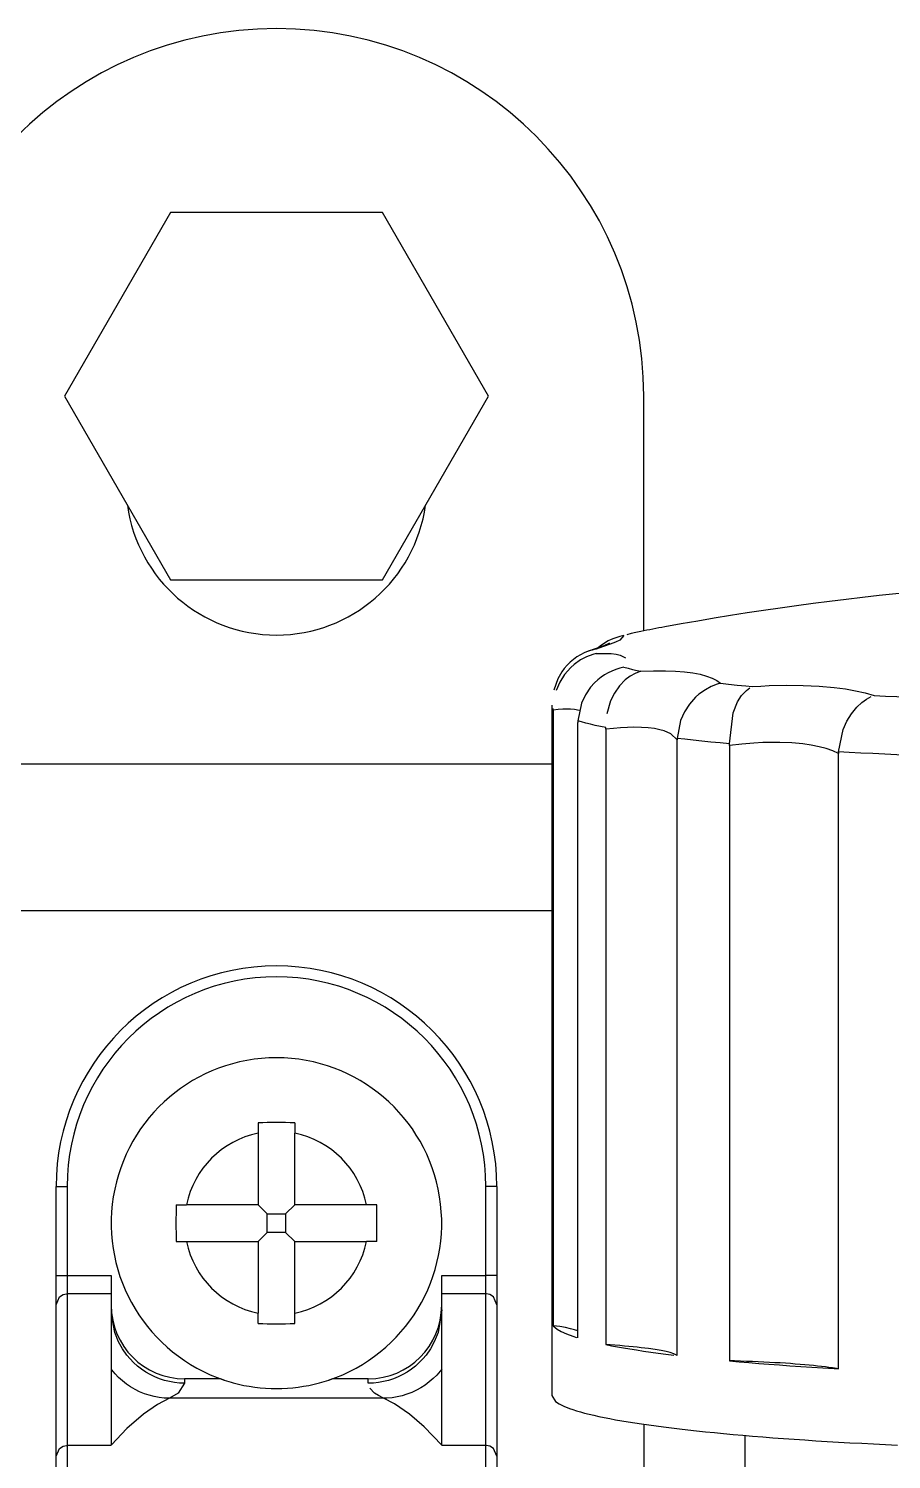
# Model space of a CAD drawing. Header units: millimetres. Extents: x 441156 to 441876, y 4514765 to 4515211.
# Drawn here: x 441593.6088 to 441593.7263, y 4515154.0357 to 4515154.2304 of the extents above; entities that cross this region are included whole.
import ezdxf

# ---------------------------------------------------------------- set-up
doc = ezdxf.new("R2010")
doc.units = ezdxf.units.MM
for name, color, linetype in [('Collettore SL', 7, 'Continuous'), ('Piantone', 5, 'Continuous'), ('Staffa', 8, 'Continuous')]:
    doc.layers.add(name, color=color, linetype=linetype)

msp = doc.modelspace()

# ---------------------------------------------------------------- linework, layer by layer
at = {"layer": 'Collettore SL', "color": 254, "linetype": 'Continuous'}
for p, q in [((441593.6925942032, 4515154.040527153), (441593.6925942032, 4515154.032345055)), ((441593.7063442032, 4515154.039009064), (441593.7063442032, 4515154.030216366))]:
    msp.add_line(p, q, dxfattribs=at)
at = {"layer": 'Piantone', "color": 254, "linetype": 'Continuous'}
for p, q in [((441593.6898992222, 4515154.147825108), (441593.6893258228, 4515154.147690244)), ((441593.6800942032, 4515154.138357172), (441593.6800942032, 4515154.044455209)), ((441593.680270004, 4515154.137657621), (441593.6802695994, 4515154.13787455)), ((441593.680270004, 4515154.137657621), (441593.680270004, 4515154.053933977)), ((441593.6836419913, 4515154.136207628), (441593.6836401903, 4515154.135991789)), ((441593.6836401903, 4515154.052268146), (441593.6836401903, 4515154.135991789)), ((441593.6874324049, 4515154.135083712), (441593.6874298435, 4515154.135300594)), ((441593.6874324049, 4515154.135083712), (441593.6874324049, 4515154.051360068)), ((441593.6971402589, 4515154.133834728), (441593.6971364697, 4515154.133618804)), ((441593.6971364697, 4515154.04989516), (441593.6971364697, 4515154.133618804)), ((441593.7042635017, 4515154.132878532), (441593.7042590925, 4515154.133095308)), ((441593.7042635017, 4515154.132878532), (441593.7042635017, 4515154.049154888)), ((441593.719136312, 4515154.132007302), (441593.7191309914, 4515154.131791238)), ((441593.7191309914, 4515154.048067594), (441593.7191309914, 4515154.131791238))]:
    msp.add_line(p, q, dxfattribs=at)
for points in [[(441593.6898992222, 4515154.147825108, 0), (441593.6900757443, 4515154.147827438, 0), (441593.6902043869, 4515154.147815962, 0), (441593.6903161298, 4515154.147747226, 0), (441593.690214516, 4515154.147618451, 0), (441593.6898864091, 4515154.147423793, 0), (441593.689334614, 4515154.147167753, 0), (441593.6887423372, 4515154.146923044, 0), (441593.6880157549, 4515154.146642318, 0), (441593.6871407069, 4515154.146320525, 0), (441593.6861346713, 4515154.145964348, 0)], [(441593.6921953422, 4515154.148374933, 0), (441593.691526905, 4515154.148228724, 0), (441593.6908957872, 4515154.148081259, 0), (441593.6903022984, 4515154.147932612, 0), (441593.6898992222, 4515154.147825108, 0)], [(441593.6861346713, 4515154.145379236, 0), (441593.6860803319, 4515154.145366243, 0), (441593.6856537642, 4515154.145248991, 0), (441593.6852330636, 4515154.145105922, 0), (441593.6848183197, 4515154.144936637, 0), (441593.6844205169, 4515154.144746033, 0), (441593.684009749, 4515154.14451769, 0), (441593.6836117616, 4515154.144262729, 0), (441593.6831197353, 4515154.143895322, 0), (441593.6826547144, 4515154.143485495, 0), (441593.6822146748, 4515154.143028451, 0), (441593.681809967, 4515154.142531505, 0), (441593.6814651999, 4515154.142030193, 0), (441593.6811582618, 4515154.1414983, 0), (441593.6808887846, 4515154.140930601, 0), (441593.6806642903, 4515154.140337353, 0), (441593.6804938341, 4515154.139747324, 0), (441593.6803698621, 4515154.139140684, 0), (441593.6802937508, 4515154.138512063, 0), (441593.6802750521, 4515154.138193525, 0), (441593.6802695994, 4515154.13787455, 0)], [(441593.6879522767, 4515154.146765693, 0), (441593.6879473393, 4515154.146763361, 0), (441593.6878958527, 4515154.14673996, 0), (441593.6877676548, 4515154.14668447, 0), (441593.6875330654, 4515154.146587777, 0), (441593.6871559856, 4515154.146439443, 0), (441593.6866013358, 4515154.146230481, 0), (441593.6858441817, 4515154.145956051, 0), (441593.6850644648, 4515154.145682021, 0)], [(441593.6861346713, 4515154.145964348, 0), (441593.6860803082, 4515154.14580703, 0), (441593.6860659368, 4515154.145649645, 0), (441593.6860915638, 4515154.145492272, 0), (441593.6861346713, 4515154.145379236, 0)], [(441593.6861346713, 4515154.145379236, 0), (441593.6872200621, 4515154.145393333, 0), (441593.6881554433, 4515154.145353147, 0), (441593.6888439811, 4515154.145272766, 0), (441593.6894036537, 4515154.145150593, 0), (441593.6898380619, 4515154.144983661, 0), (441593.69013406, 4515154.144774666, 0), (441593.690290416, 4515154.144523258, 0), (441593.690305326, 4515154.144231595, 0), (441593.6901749744, 4515154.143894351, 0), (441593.6898992222, 4515154.143518476, 0)], [(441593.6898992222, 4515154.143518476, 0), (441593.6904654903, 4515154.143369025, 0), (441593.6910695985, 4515154.143220704, 0), (441593.6917112504, 4515154.143073585, 0), (441593.6921953422, 4515154.14296865, 0)], [(441593.6921953422, 4515154.14296865, 0), (441593.693942666, 4515154.143026281, 0), (441593.6955793019, 4515154.143025621, 0), (441593.6969111167, 4515154.142976289, 0), (441593.6981359224, 4515154.14288154, 0), (441593.6992671061, 4515154.142738667, 0), (441593.7002763426, 4515154.142549731, 0), (441593.7011624724, 4515154.142314344, 0), (441593.7019170764, 4515154.142034506, 0), (441593.7025471435, 4515154.141704942, 0), (441593.7030349345, 4515154.141332326, 0)], [(441593.6814518002, 4515154.14286631, 0), (441593.6812988523, 4515154.142624177, 0), (441593.6809149021, 4515154.141919415, 0), (441593.6805967828, 4515154.141170861, 0), (441593.6803513989, 4515154.140384348, 0), (441593.6801735194, 4515154.139488686, 0), (441593.6800974747, 4515154.138587474, 0), (441593.6800942033, 4515154.138356146, 0)], [(441593.6859084641, 4515154.141393179, 0), (441593.6857798753, 4515154.141263812, 0), (441593.6853491282, 4515154.140782151, 0), (441593.6849777775, 4515154.140291759, 0), (441593.684647208, 4515154.139773767, 0), (441593.6843527468, 4515154.139215919, 0), (441593.6841064378, 4515154.138635952, 0), (441593.6839151648, 4515154.138053889, 0), (441593.6837732316, 4515154.13745845, 0), (441593.6836802525, 4515154.136835702, 0), (441593.6836419913, 4515154.136207628, 0)], [(441593.6921953422, 4515154.14296865, 0), (441593.6921497064, 4515154.14295412, 0), (441593.6917913444, 4515154.142824568, 0), (441593.6914399345, 4515154.142669871, 0), (441593.691093792, 4515154.142488893, 0), (441593.6907626573, 4515154.142287088, 0), (441593.690421066, 4515154.142046704, 0), (441593.6900923458, 4515154.141781054, 0), (441593.6896854606, 4515154.141398518, 0), (441593.6893051364, 4515154.140977014, 0), (441593.6889447878, 4515154.140505947, 0), (441593.6886176509, 4515154.139999476, 0), (441593.6883391099, 4515154.13948686, 0), (441593.6880947658, 4515154.138948221, 0), (441593.6878812005, 4515154.138371001, 0), (441593.6877071732, 4515154.137773725, 0), (441593.68757721, 4515154.137176982, 0), (441593.6874870354, 4515154.136569149, 0), (441593.6874367115, 4515154.135936187, 0), (441593.6874298435, 4515154.135300594, 0)], [(441593.7030349345, 4515154.141332326, 0), (441593.7029831095, 4515154.14131873, 0), (441593.7025747158, 4515154.14119673, 0), (441593.7021716857, 4515154.141049826, 0), (441593.7017720524, 4515154.140876923, 0), (441593.70138711, 4515154.140683239, 0), (441593.7009870796, 4515154.140451678, 0), (441593.7005990432, 4515154.140194981, 0), (441593.7001140137, 4515154.139824243, 0), (441593.6996551843, 4515154.139414589, 0), (441593.6992145372, 4515154.138955644, 0), (441593.698808259, 4515154.13846112, 0), (441593.6984561483, 4515154.13795961, 0), (441593.698140786, 4515154.137431692, 0), (441593.6978576952, 4515154.136864968, 0), (441593.6976184421, 4515154.136277538, 0), (441593.6974298926, 4515154.135689639, 0), (441593.6972866474, 4515154.135089817, 0), (441593.6971881537, 4515154.134464126, 0), (441593.6971402589, 4515154.133834728, 0)], [(441593.7030349345, 4515154.141332326, 0), (441593.7041535334, 4515154.141208767, 0), (441593.7053032569, 4515154.141087399, 0), (441593.706483541, 4515154.14096828, 0), (441593.7073502284, 4515154.140884103, 0)], [(441593.7042590925, 4515154.133095308, 0), (441593.7042478927, 4515154.133712586, 0), (441593.7042644645, 4515154.134328568, 0), (441593.704310536, 4515154.134956872, 0), (441593.7043856109, 4515154.135574644, 0), (441593.7044858544, 4515154.136160159, 0), (441593.7046122954, 4515154.136727766, 0), (441593.7047687968, 4515154.13728864, 0), (441593.7049510725, 4515154.137823078, 0), (441593.7051566572, 4515154.138324524, 0), (441593.7053852016, 4515154.138793346, 0), (441593.7056424969, 4515154.139237937, 0), (441593.7059207979, 4515154.139642221, 0), (441593.706129269, 4515154.13990224, 0), (441593.7063466475, 4515154.140139984, 0), (441593.7065741827, 4515154.140356398, 0), (441593.7068052568, 4515154.140545616, 0), (441593.7070587722, 4515154.140720914, 0), (441593.7073188007, 4515154.14086839, 0), (441593.7073502284, 4515154.140884103, 0)], [(441593.7073502284, 4515154.140884103, 0), (441593.7085252522, 4515154.140954443, 0), (441593.7096840551, 4515154.14100775, 0), (441593.7120409281, 4515154.141063234, 0), (441593.7142940643, 4515154.141042721, 0), (441593.7164876811, 4515154.140941935, 0), (441593.7185381526, 4515154.140761307, 0), (441593.7200471761, 4515154.140562728, 0), (441593.7214504576, 4515154.140316053, 0), (441593.722764948, 4515154.140016373, 0), (441593.7239574473, 4515154.139669579, 0)], [(441593.719136312, 4515154.132007302, 0), (441593.7191857242, 4515154.132617947, 0), (441593.7192738216, 4515154.133230899, 0), (441593.7194026097, 4515154.133850848, 0), (441593.7195705558, 4515154.134464134, 0), (441593.7197671902, 4515154.135040642, 0), (441593.7199977851, 4515154.13560259, 0), (441593.7202649164, 4515154.13615346, 0), (441593.72056399, 4515154.136681268, 0), (441593.7208864283, 4515154.137172532, 0), (441593.721235803, 4515154.137634153, 0), (441593.7216153167, 4515154.138068317, 0), (441593.7220179921, 4515154.138464995, 0), (441593.7223119923, 4515154.138718322, 0), (441593.722614727, 4515154.138950261, 0), (441593.7229262877, 4515154.13916053, 0), (441593.7232381384, 4515154.13934384, 0), (441593.7235747967, 4515154.139512734, 0), (441593.7239165371, 4515154.139654558, 0), (441593.7239574473, 4515154.139669579, 0)], [(441593.7239574473, 4515154.139669579, 0), (441593.7254934575, 4515154.139586817, 0), (441593.7270501228, 4515154.139507039, 0), (441593.7286266793, 4515154.139430287, 0), (441593.7297714271, 4515154.139377022, 0)], [(441593.6802695994, 4515154.13787455, 0), (441593.6801711711, 4515154.138037375, 0), (441593.6801127065, 4515154.138200346, 0), (441593.6800942032, 4515154.138357172, 0)], [(441593.6838194951, 4515154.137611124, 0), (441593.6835901561, 4515154.137689631, 0), (441593.6831625619, 4515154.137771802, 0), (441593.6826342501, 4515154.13781226, 0), (441593.6821378372, 4515154.137814412, 0), (441593.6815798809, 4515154.137789601, 0), (441593.6809542861, 4515154.137737174, 0), (441593.680270004, 4515154.137657621, 0)], [(441593.6874298435, 4515154.135300594, 0), (441593.6866983855, 4515154.135450667, 0), (441593.6860039073, 4515154.135602066, 0), (441593.6853467265, 4515154.135754727, 0), (441593.6847271434, 4515154.135908576, 0), (441593.6841454414, 4515154.136063545, 0), (441593.6836419913, 4515154.136207628, 0)], [(441593.6971364697, 4515154.133618804, 0), (441593.6971340898, 4515154.133623188, 0), (441593.6968015427, 4515154.13405722, 0), (441593.6963089781, 4515154.134432429, 0), (441593.6958785077, 4515154.134654289, 0), (441593.6953741974, 4515154.134846161, 0), (441593.6947984424, 4515154.13500695, 0), (441593.6940513581, 4515154.1351524, 0), (441593.6932154692, 4515154.135255618, 0), (441593.6922759864, 4515154.135316781, 0), (441593.6912530799, 4515154.135333399, 0), (441593.6903728582, 4515154.135314396, 0), (441593.6894449007, 4515154.135266749, 0), (441593.6884598795, 4515154.13518957, 0), (441593.6874324049, 4515154.135083712, 0)], [(441593.7042590925, 4515154.133095308, 0), (441593.7029828293, 4515154.133214525, 0), (441593.7017361019, 4515154.133336093, 0), (441593.7005194802, 4515154.133459956, 0), (441593.6993335204, 4515154.133586058, 0), (441593.6981787645, 4515154.133714342, 0), (441593.6971402589, 4515154.133834728, 0)], [(441593.7191309914, 4515154.131791238, 0), (441593.7183232019, 4515154.13213822, 0), (441593.7174448887, 4515154.132434117, 0), (441593.7164780895, 4515154.132687798, 0), (441593.7154051666, 4515154.132901411, 0), (441593.7142494026, 4515154.133068433, 0), (441593.7127478797, 4515154.133206707, 0), (441593.7111442097, 4515154.133274382, 0), (441593.7099890427, 4515154.133279533, 0), (441593.7087942997, 4515154.13325117, 0), (441593.7075662617, 4515154.133189546, 0), (441593.7059351704, 4515154.133060993, 0), (441593.7042635017, 4515154.132878532, 0)], [(441593.7287274906, 4515154.131524679, 0), (441593.7270603584, 4515154.131598663, 0), (441593.7254117555, 4515154.131675736, 0), (441593.7237824355, 4515154.131755863, 0), (441593.7221731431, 4515154.131839008, 0), (441593.720584614, 4515154.131925132, 0), (441593.719136312, 4515154.132007302, 0)], [(441593.680270004, 4515154.053933977, 0), (441593.6804084872, 4515154.053771374, 0), (441593.6805868256, 4515154.053609065, 0), (441593.6808049377, 4515154.053447125, 0), (441593.6810627237, 4515154.05328563, 0), (441593.6813600658, 4515154.053124651, 0), (441593.6816968281, 4515154.052964264, 0), (441593.6820728566, 4515154.052804541, 0), (441593.6824879796, 4515154.052645554, 0), (441593.6829420071, 4515154.052487378, 0), (441593.6834347316, 4515154.052330083, 0), (441593.6836401903, 4515154.052268146, 0)], [(441593.6836401903, 4515154.05323659, 0), (441593.6834314464, 4515154.053310435, 0), (441593.6831932598, 4515154.053383601, 0), (441593.6829259207, 4515154.053455998, 0), (441593.6826297549, 4515154.053527538, 0), (441593.6823051231, 4515154.053598133, 0), (441593.6819524209, 4515154.053667697, 0), (441593.681572078, 4515154.053736147, 0), (441593.6811645579, 4515154.053803397, 0), (441593.6807303568, 4515154.053869368, 0), (441593.680270004, 4515154.053933977, 0)], [(441593.6874324049, 4515154.051360068, 0), (441593.688200633, 4515154.051211398, 0), (441593.6890051544, 4515154.051064194, 0), (441593.689845601, 4515154.050918523, 0), (441593.6907215889, 4515154.050774451, 0), (441593.6916327176, 4515154.050632044, 0), (441593.6925785705, 4515154.050491367, 0), (441593.6935587153, 4515154.050352486, 0), (441593.6945727039, 4515154.050215461, 0), (441593.6956200728, 4515154.050080359, 0), (441593.6967003433, 4515154.049947238, 0), (441593.6971364697, 4515154.04989516, 0)], [(441593.6971364697, 4515154.04989516, 0), (441593.697012615, 4515154.049970444, 0), (441593.6968586902, 4515154.050045305, 0), (441593.6966748826, 4515154.050119652, 0), (441593.6964614163, 4515154.050193396, 0), (441593.6962185513, 4515154.050266445, 0), (441593.6959465834, 4515154.050338711, 0), (441593.6956458441, 4515154.050410105, 0), (441593.6953166998, 4515154.050480541, 0), (441593.6949595514, 4515154.050549934, 0), (441593.6945748341, 4515154.050618197, 0), (441593.6941630166, 4515154.050685248, 0), (441593.6937246007, 4515154.050751007, 0), (441593.6932601205, 4515154.050815391, 0), (441593.6927701419, 4515154.050878325, 0), (441593.6922552618, 4515154.050939729, 0), (441593.6917161075, 4515154.050999529, 0), (441593.691153336, 4515154.051057653, 0), (441593.6905676329, 4515154.05111403, 0), (441593.6899597117, 4515154.051168591, 0), (441593.6893303132, 4515154.051221269, 0), (441593.6886802042, 4515154.051272002, 0), (441593.6880101766, 4515154.051320725, 0), (441593.6874324049, 4515154.051360068, 0)], [(441593.7042635017, 4515154.049154888, 0), (441593.7055688151, 4515154.049038085, 0), (441593.7069024822, 4515154.04892374, 0), (441593.7082638933, 4515154.048811907, 0), (441593.709652426, 4515154.048702636, 0), (441593.7110674456, 4515154.048595977, 0), (441593.7125083053, 4515154.048491979, 0), (441593.7139743464, 4515154.04839069, 0), (441593.7154648987, 4515154.048292155, 0), (441593.7169792809, 4515154.048196421, 0), (441593.7185168007, 4515154.048103531, 0), (441593.7191309914, 4515154.048067594, 0)], [(441593.7191309914, 4515154.048067594, 0), (441593.718719174, 4515154.048134645, 0), (441593.7182807581, 4515154.048200404, 0), (441593.7178162778, 4515154.048264788, 0), (441593.7173262992, 4515154.048327721, 0), (441593.7168114191, 4515154.048389126, 0), (441593.7162722649, 4515154.048448926, 0), (441593.7157094934, 4515154.04850705, 0), (441593.7151237903, 4515154.048563426, 0), (441593.7145158691, 4515154.048617988, 0), (441593.7138864706, 4515154.048670666, 0), (441593.7132363615, 4515154.048721398, 0), (441593.7125663339, 4515154.048770122, 0), (441593.7118772042, 4515154.048816779, 0), (441593.711169812, 4515154.04886131, 0), (441593.710445019, 4515154.048903663, 0), (441593.7097037082, 4515154.048943785, 0), (441593.7089467831, 4515154.048981628, 0), (441593.7081751656, 4515154.049017146, 0), (441593.707389796, 4515154.049050295, 0), (441593.7065916309, 4515154.049081035, 0), (441593.705781643, 4515154.049109329, 0), (441593.704960819, 4515154.049135141, 0), (441593.7042635017, 4515154.049154888, 0)], [(441593.6800942032, 4515154.044455209, 0), (441593.6801142026, 4515154.044292167, 0), (441593.6801741918, 4515154.044129199, 0), (441593.6802741432, 4515154.043966381, 0), (441593.6804140112, 4515154.043803787, 0), (441593.6805937319, 4515154.04364149, 0), (441593.6808132231, 4515154.043479565, 0), (441593.6810723845, 4515154.043318085, 0), (441593.6813710975, 4515154.043157126, 0), (441593.6817092257, 4515154.04299676, 0), (441593.6820866145, 4515154.042837061, 0), (441593.6825030913, 4515154.042678102, 0), (441593.6829584659, 4515154.042519955, 0), (441593.6834525299, 4515154.042362693, 0), (441593.6839850576, 4515154.042206386, 0), (441593.6845558055, 4515154.042051109, 0), (441593.6851645128, 4515154.04189693, 0), (441593.6858109011, 4515154.04174392, 0), (441593.686494675, 4515154.04159215, 0), (441593.6872155219, 4515154.041441689, 0), (441593.6879731123, 4515154.041292606, 0), (441593.6887670999, 4515154.041144968, 0), (441593.6895971216, 4515154.040998843, 0), (441593.6904627982, 4515154.040854299, 0), (441593.6913637338, 4515154.0407114, 0), (441593.6922995166, 4515154.040570213, 0), (441593.693269719, 4515154.040430801, 0), (441593.6942738972, 4515154.04029323, 0), (441593.6953115923, 4515154.04015756, 0), (441593.6963823299, 4515154.040023856, 0), (441593.6974856206, 4515154.039892177, 0), (441593.6986209601, 4515154.039762584, 0), (441593.6997878292, 4515154.039635137, 0), (441593.7009856947, 4515154.039509892, 0), (441593.7022140088, 4515154.039386909, 0), (441593.7034722103, 4515154.039266243, 0), (441593.7047597237, 4515154.039147948, 0), (441593.7060759608, 4515154.039032079, 0), (441593.7074203196, 4515154.03891869, 0), (441593.7087921857, 4515154.038807831, 0), (441593.7101909319, 4515154.038699553, 0), (441593.7116159189, 4515154.038593908, 0), (441593.7130664953, 4515154.038490941, 0), (441593.7145419978, 4515154.038390701, 0), (441593.7160417521, 4515154.038293233, 0), (441593.7175650726, 4515154.038198582, 0), (441593.7191112629, 4515154.038106791, 0), (441593.7206796161, 4515154.038017902, 0), (441593.7222694154, 4515154.037931955, 0), (441593.7238799341, 4515154.037848991, 0), (441593.7255104358, 4515154.037769048, 0), (441593.7271601753, 4515154.037692159, 0)]]:
    msp.add_polyline3d(points, dxfattribs=at)
for centre, radius, start, end in [((441593.7675942032, 4515153.755558746), 0.4000000000000004, 79.61262460850716, 100.387689918292), ((441593.7333722642, 4515153.942713132), 0.2097426179418504, 100.4091997513405, 101.3218690741004), ((441593.6914055417, 4515154.14011081), 0.007859033934463078, 105.3437386892329, 129.6915356371372), ((441593.6873941804, 4515154.138957584), 0.007115624986828717, 109.199870545969, 146.7333169336058), ((441593.6874493762, 4515154.138821091), 0.007263184880056395, 100.4284899079484, 109.2569666309968), ((441593.6915178693, 4515154.135653881), 0.00802705018629557, 101.6299017178484, 134.3442481318448)]:
    msp.add_arc(centre, radius, start, end, dxfattribs=at)
at = {"layer": 'Staffa', "color": 254, "linetype": 'Continuous'}
for p, q in [((441593.6281604465, 4515154.20538146), (441593.6137266898, 4515154.18038146)), ((441593.6570279599, 4515154.20538146), (441593.6281604465, 4515154.20538146)), ((441593.6714617166, 4515154.18038146), (441593.6570279599, 4515154.20538146)), ((441593.6137266898, 4515154.18038146), (441593.6281604465, 4515154.15538146)), ((441593.6570279599, 4515154.15538146), (441593.6714617166, 4515154.18038146)), ((441593.6925942032, 4515154.148452951), (441593.6925942032, 4515154.18038146)), ((441593.6281604465, 4515154.15538146), (441593.6570279599, 4515154.15538146)), ((441593.6050942032, 4515154.13038146), (441593.6800942032, 4515154.13038146)), ((441593.6800942032, 4515154.11038146), (441593.6050942032, 4515154.11038146)), ((441593.6400942032, 4515154.081535622), (441593.6400942032, 4515154.080128909)), ((441593.6450942032, 4515154.081535622), (441593.6450942032, 4515154.080128909)), ((441593.6400942032, 4515154.080128909), (441593.6400942032, 4515154.07038146)), ((441593.6450942032, 4515154.07038146), (441593.6450942032, 4515154.080128909)), ((441593.6125942032, 4515154.072881457), (441593.6140942032, 4515154.072881457)), ((441593.6125942032, 4515154.060753059), (441593.6125942032, 4515154.072881457)), ((441593.6140942032, 4515154.072881457), (441593.6140942032, 4515154.060753059)), ((441593.6710942032, 4515154.060753059), (441593.6710942032, 4515154.072881457)), ((441593.6725942032, 4515154.072881457), (441593.6710942032, 4515154.072881457)), ((441593.6725942032, 4515154.072881457), (441593.6725942032, 4515154.060753059)), ((441593.6289400404, 4515154.07038146), (441593.6303467545, 4515154.07038146)), ((441593.6400942032, 4515154.07038146), (441593.6303467545, 4515154.07038146)), ((441593.6413442032, 4515154.06913146), (441593.6400942032, 4515154.07038146)), ((441593.6413442032, 4515154.06913146), (441593.6438442032, 4515154.06913146)), ((441593.6413442032, 4515154.06663146), (441593.6413442032, 4515154.06913146)), ((441593.6438442032, 4515154.06913146), (441593.6450942032, 4515154.07038146)), ((441593.6438442032, 4515154.06913146), (441593.6438442032, 4515154.06663146)), ((441593.6548416519, 4515154.07038146), (441593.6450942032, 4515154.07038146)), ((441593.656248366, 4515154.07038146), (441593.6548416519, 4515154.07038146)), ((441593.6289400404, 4515154.06538146), (441593.6303467545, 4515154.06538146)), ((441593.6303467545, 4515154.06538146), (441593.6400942032, 4515154.06538146)), ((441593.6413442032, 4515154.06663146), (441593.6400942032, 4515154.06538146)), ((441593.6400942032, 4515154.06538146), (441593.6400942032, 4515154.055634012)), ((441593.6438442032, 4515154.06663146), (441593.6413442032, 4515154.06663146)), ((441593.6438442032, 4515154.06663146), (441593.6450942032, 4515154.06538146)), ((441593.6450942032, 4515154.06538146), (441593.6548416519, 4515154.06538146)), ((441593.6450942032, 4515154.055634012), (441593.6450942032, 4515154.06538146)), ((441593.656248366, 4515154.06538146), (441593.6548416519, 4515154.06538146)), ((441593.6125942032, 4515154.060753059), (441593.6140942032, 4515154.060753059)), ((441593.6125942032, 4515154.056791986), (441593.6125942032, 4515154.060753059)), ((441593.6140942032, 4515154.060753059), (441593.6140942032, 4515154.058277389)), ((441593.6140942032, 4515154.060753059), (441593.6200942032, 4515154.060753059)), ((441593.6200942032, 4515154.060753059), (441593.6200942032, 4515154.058277389)), ((441593.6650942032, 4515154.060753059), (441593.6710942032, 4515154.060753059)), ((441593.6650942032, 4515154.058277389), (441593.6650942032, 4515154.060753059)), ((441593.6710942032, 4515154.058277389), (441593.6710942032, 4515154.060753059)), ((441593.6725942032, 4515154.060753059), (441593.6710942032, 4515154.060753059)), ((441593.6725942032, 4515154.060753059), (441593.6725942032, 4515154.056791986)), ((441593.6140942032, 4515154.058277389), (441593.6140942032, 4515154.03765975)), ((441593.6200942032, 4515154.058277389), (441593.6140942032, 4515154.058277389)), ((441593.6200942032, 4515154.058277389), (441593.6200942032, 4515154.056097985)), ((441593.6650942032, 4515154.056097985), (441593.6650942032, 4515154.058277389)), ((441593.6710942032, 4515154.058277389), (441593.6650942032, 4515154.058277389)), ((441593.6710942032, 4515154.03765975), (441593.6710942032, 4515154.058277389)), ((441593.6125942032, 4515154.036174349), (441593.6125942032, 4515154.056791986)), ((441593.6200942032, 4515154.056097985), (441593.6200942032, 4515154.04802488)), ((441593.6400942032, 4515154.054227297), (441593.6400942032, 4515154.055634012)), ((441593.6450942032, 4515154.054227297), (441593.6450942032, 4515154.055634012)), ((441593.6650942032, 4515154.04802488), (441593.6650942032, 4515154.056097985)), ((441593.6725942032, 4515154.056791986), (441593.6725942032, 4515154.036174349)), ((441593.6200942032, 4515154.04802488), (441593.6200942032, 4515154.03765975)), ((441593.6650942032, 4515154.03765975), (441593.6650942032, 4515154.04802488)), ((441593.6300942032, 4515154.046708567), (441593.6300942032, 4515154.046104077)), ((441593.6349811477, 4515154.046708567), (441593.6300942032, 4515154.046708567)), ((441593.6354854487, 4515154.046533964), (441593.6349811477, 4515154.046708567)), ((441593.6502072587, 4515154.046708567), (441593.6497029577, 4515154.046533964)), ((441593.6550942032, 4515154.046708567), (441593.6502072587, 4515154.046708567)), ((441593.6550942032, 4515154.046104077), (441593.6550942032, 4515154.046708567)), ((441593.6571677655, 4515154.044068488), (441593.6280206409, 4515154.044068488)), ((441593.6125942032, 4515154.022644541), (441593.6125942032, 4515154.036174349)), ((441593.6140942032, 4515154.03765975), (441593.6140942032, 4515154.024100993)), ((441593.6140942032, 4515154.03765975), (441593.6200942032, 4515154.03765975)), ((441593.6650942032, 4515154.03765975), (441593.6710942032, 4515154.03765975)), ((441593.6710942032, 4515154.024100993), (441593.6710942032, 4515154.03765975)), ((441593.6725942032, 4515154.036174349), (441593.6725942032, 4515154.022644541))]:
    msp.add_line(p, q, dxfattribs=at)
for points in [[(441593.6125942032, 4515154.056791986, 0), (441593.612595117, 4515154.056843827, 0), (441593.6125978571, 4515154.056895603, 0), (441593.6126024204, 4515154.056947254, 0), (441593.6126088011, 4515154.056998715, 0), (441593.6126169916, 4515154.057049925, 0), (441593.6126269818, 4515154.057100819, 0), (441593.6126387596, 4515154.057151338, 0), (441593.6126523106, 4515154.057201419, 0), (441593.6126676184, 4515154.057251001, 0), (441593.6126846643, 4515154.057300024, 0), (441593.6127034274, 4515154.057348428, 0), (441593.612723885, 4515154.057396154, 0), (441593.6127460121, 4515154.057443144, 0), (441593.6127697818, 4515154.057489341, 0), (441593.6127951651, 4515154.057534688, 0), (441593.6128221311, 4515154.05757913, 0), (441593.6128506468, 4515154.057622613, 0), (441593.6128806777, 4515154.057665084, 0), (441593.6129121871, 4515154.057706492, 0), (441593.6129451366, 4515154.057746785, 0), (441593.6129794859, 4515154.057785914, 0), (441593.6130151935, 4515154.057823834, 0), (441593.6130522157, 4515154.057860496, 0), (441593.6130905073, 4515154.057895856, 0), (441593.6131300218, 4515154.057929871, 0), (441593.613170711, 4515154.0579625, 0), (441593.6132125253, 4515154.057993703, 0), (441593.6132554138, 4515154.058023441, 0), (441593.6132993243, 4515154.058051679, 0), (441593.6133442032, 4515154.058078383, 0), (441593.6133899959, 4515154.058103519, 0), (441593.6134366465, 4515154.058127058, 0), (441593.6134840982, 4515154.058148969, 0), (441593.6135322933, 4515154.058169228, 0), (441593.613581173, 4515154.058187808, 0), (441593.6136306777, 4515154.058204688, 0), (441593.6136807472, 4515154.058219847, 0), (441593.6137313204, 4515154.058233266, 0), (441593.6137823357, 4515154.05824493, 0), (441593.6138337309, 4515154.058254822, 0), (441593.6138854435, 4515154.058262933, 0), (441593.6139374105, 4515154.058269252, 0), (441593.6139895685, 4515154.058273771, 0), (441593.6140418539, 4515154.058276484, 0), (441593.6140942032, 4515154.058277389, 0)], [(441593.6725942032, 4515154.056791986, 0), (441593.6725932895, 4515154.056843827, 0), (441593.6725905493, 4515154.056895603, 0), (441593.672585986, 4515154.056947254, 0), (441593.6725796053, 4515154.056998715, 0), (441593.6725714148, 4515154.057049925, 0), (441593.6725614246, 4515154.057100819, 0), (441593.6725496468, 4515154.057151338, 0), (441593.6725360958, 4515154.057201419, 0), (441593.672520788, 4515154.057251001, 0), (441593.6725037422, 4515154.057300024, 0), (441593.672484979, 4515154.057348428, 0), (441593.6724645214, 4515154.057396154, 0), (441593.6724423943, 4515154.057443144, 0), (441593.6724186246, 4515154.057489341, 0), (441593.6723932413, 4515154.057534688, 0), (441593.6723662753, 4515154.05757913, 0), (441593.6723377596, 4515154.057622613, 0), (441593.6723077287, 4515154.057665084, 0), (441593.6722762194, 4515154.057706492, 0), (441593.6722432699, 4515154.057746785, 0), (441593.6722089205, 4515154.057785914, 0), (441593.6721732129, 4515154.057823834, 0), (441593.6721361908, 4515154.057860496, 0), (441593.6720978991, 4515154.057895856, 0), (441593.6720583846, 4515154.057929871, 0), (441593.6720176954, 4515154.0579625, 0), (441593.6719758811, 4515154.057993703, 0), (441593.6719329926, 4515154.058023441, 0), (441593.6718890821, 4515154.058051679, 0), (441593.6718442032, 4515154.058078383, 0), (441593.6717984105, 4515154.058103519, 0), (441593.6717517599, 4515154.058127058, 0), (441593.6717043082, 4515154.058148969, 0), (441593.6716561131, 4515154.058169228, 0), (441593.6716072334, 4515154.058187808, 0), (441593.6715577287, 4515154.058204688, 0), (441593.6715076593, 4515154.058219847, 0), (441593.671457086, 4515154.058233266, 0), (441593.6714060708, 4515154.05824493, 0), (441593.6713546755, 4515154.058254822, 0), (441593.6713029629, 4515154.058262933, 0), (441593.6712509959, 4515154.058269252, 0), (441593.6711988379, 4515154.058273771, 0), (441593.6711465525, 4515154.058276484, 0), (441593.6710942032, 4515154.058277389, 0)], [(441593.6300942032, 4515154.046104077, 0), (441593.6297452083, 4515154.046110165, 0), (441593.6293966385, 4515154.046128422, 0), (441593.6290489185, 4515154.046158825, 0), (441593.6287024722, 4515154.046201337, 0), (441593.6283577214, 4515154.046255907, 0), (441593.6280150863, 4515154.046322468, 0), (441593.6276749843, 4515154.046400939, 0), (441593.6273378297, 4515154.046491224, 0), (441593.6270040332, 4515154.046593213, 0), (441593.6266740018, 4515154.046706784, 0), (441593.6263481373, 4515154.046831795, 0), (441593.6260268368, 4515154.046968096, 0), (441593.6257104917, 4515154.047115521, 0), (441593.6253994876, 4515154.047273888, 0), (441593.6250942032, 4515154.047443007, 0), (441593.6247950106, 4515154.04762267, 0), (441593.6245022742, 4515154.04781266, 0), (441593.6242163507, 4515154.048012744, 0), (441593.6239375885, 4515154.048222678, 0), (441593.6236663272, 4515154.048442207, 0), (441593.6234028972, 4515154.048671064, 0), (441593.6231476195, 4515154.048908969, 0), (441593.6229008052, 4515154.049155633, 0), (441593.622662755, 4515154.049410756, 0), (441593.6224337588, 4515154.049674025, 0), (441593.6222140957, 4515154.049945121, 0), (441593.6220040333, 4515154.050223714, 0), (441593.6218038275, 4515154.050509463, 0), (441593.6216137222, 4515154.05080202, 0), (441593.6214339492, 4515154.051101031, 0), (441593.6212647273, 4515154.051406129, 0), (441593.6211062628, 4515154.051716944, 0), (441593.6209587486, 4515154.052033097, 0), (441593.6208223647, 4515154.052354202, 0), (441593.620697277, 4515154.052679867, 0), (441593.6205836381, 4515154.053009698, 0), (441593.6204815863, 4515154.05334329, 0), (441593.6203912459, 4515154.05368024, 0), (441593.6203127272, 4515154.054020135, 0), (441593.6202461257, 4515154.054362562, 0), (441593.6201915225, 4515154.054707102, 0), (441593.6201489842, 4515154.055053337, 0), (441593.6201185627, 4515154.055400846, 0), (441593.6201002949, 4515154.055749203, 0), (441593.6200942032, 4515154.056097985, 0)], [(441593.6650942032, 4515154.056097985, 0), (441593.6650881115, 4515154.055749203, 0), (441593.6650698437, 4515154.055400846, 0), (441593.6650394222, 4515154.055053337, 0), (441593.6649968839, 4515154.054707102, 0), (441593.6649422807, 4515154.054362562, 0), (441593.6648756792, 4515154.054020135, 0), (441593.6647971605, 4515154.05368024, 0), (441593.6647068202, 4515154.053343291, 0), (441593.6646047684, 4515154.053009698, 0), (441593.6644911294, 4515154.052679867, 0), (441593.6643660418, 4515154.052354202, 0), (441593.6642296578, 4515154.052033097, 0), (441593.6640821437, 4515154.051716944, 0), (441593.6639236792, 4515154.051406129, 0), (441593.6637544573, 4515154.051101032, 0), (441593.6635746842, 4515154.050802021, 0), (441593.6633845789, 4515154.050509463, 0), (441593.6631843732, 4515154.050223714, 0), (441593.6629743107, 4515154.049945121, 0), (441593.6627546477, 4515154.049674025, 0), (441593.6625256515, 4515154.049410756, 0), (441593.6622876012, 4515154.049155633, 0), (441593.6620407869, 4515154.048908969, 0), (441593.6617855093, 4515154.048671064, 0), (441593.6615220793, 4515154.048442207, 0), (441593.661250818, 4515154.048222678, 0), (441593.6609720557, 4515154.048012744, 0), (441593.6606861323, 4515154.04781266, 0), (441593.6603933959, 4515154.04762267, 0), (441593.6600942033, 4515154.047443007, 0), (441593.6597889189, 4515154.047273888, 0), (441593.6594779147, 4515154.047115521, 0), (441593.6591615697, 4515154.046968096, 0), (441593.6588402692, 4515154.046831795, 0), (441593.6585144047, 4515154.046706784, 0), (441593.6581843732, 4515154.046593213, 0), (441593.6578505768, 4515154.046491224, 0), (441593.6575134222, 4515154.046400939, 0), (441593.6571733202, 4515154.046322468, 0), (441593.656830685, 4515154.046255907, 0), (441593.6564859343, 4515154.046201337, 0), (441593.6561394879, 4515154.046158825, 0), (441593.655791768, 4515154.046128422, 0), (441593.6554431982, 4515154.046110165, 0), (441593.6550942032, 4515154.046104077, 0)], [(441593.6280206409, 4515154.044068488, 0), (441593.6276727685, 4515154.044075552, 0), (441593.6273253199, 4515154.044094783, 0), (441593.6269787185, 4515154.04412616, 0), (441593.6266333865, 4515154.04416964, 0), (441593.6262897447, 4515154.044225175, 0), (441593.6259482116, 4515154.044292694, 0), (441593.6256092036, 4515154.044372116, 0), (441593.6252731335, 4515154.044463344, 0), (441593.6249404108, 4515154.044566267, 0), (441593.6246114409, 4515154.04468076, 0), (441593.6242866245, 4515154.044806683, 0), (441593.6239663575, 4515154.044943883, 0), (441593.62365103, 4515154.045092192, 0), (441593.6233410263, 4515154.04525143, 0), (441593.6230367238, 4515154.045421402, 0), (441593.6227384935, 4515154.045601903, 0), (441593.6224466988, 4515154.045792711, 0), (441593.622161695, 4515154.045993594, 0), (441593.6218838294, 4515154.046204309, 0), (441593.6216134406, 4515154.046424597, 0), (441593.621350858, 4515154.04665419, 0), (441593.6210964015, 4515154.04689281, 0), (441593.6208503811, 4515154.047140163, 0), (441593.6206130965, 4515154.047395951, 0), (441593.620384837, 4515154.047659862, 0), (441593.6201658804, 4515154.047931571, 0), (441593.6200942032, 4515154.04802488, 0)], [(441593.6650942032, 4515154.04802488, 0), (441593.6648784439, 4515154.047750614, 0), (441593.6646532904, 4515154.047484037, 0), (441593.6644190168, 4515154.047225475, 0), (441593.6641759087, 4515154.046975244, 0), (441593.6639242623, 4515154.046733647, 0), (441593.6636643842, 4515154.046500978, 0), (441593.6633965909, 4515154.046277522, 0), (441593.6631212087, 4515154.046063551, 0), (441593.6628385732, 4515154.045859325, 0), (441593.6625490287, 4515154.045665094, 0), (441593.662252928, 4515154.045481092, 0), (441593.6619506317, 4515154.045307547, 0), (441593.6616425083, 4515154.045144667, 0), (441593.661328933, 4515154.044992653, 0), (441593.6610102881, 4515154.044851688, 0), (441593.6606869616, 4515154.044721945, 0), (441593.6603593475, 4515154.044603582, 0), (441593.660027845, 4515154.044496744, 0), (441593.6596928579, 4515154.04440156, 0), (441593.6593547944, 4515154.044318146, 0), (441593.6590140663, 4515154.044246604, 0), (441593.6586710888, 4515154.044187021, 0), (441593.6583262797, 4515154.044139468, 0), (441593.6579800592, 4515154.044104006, 0), (441593.6576328489, 4515154.044080677, 0), (441593.6572850721, 4515154.044069509, 0), (441593.6571677655, 4515154.044068488, 0)], [(441593.6300942032, 4515154.046104077, 0), (441593.6300394221, 4515154.045755082, 0), (441593.6298732379, 4515154.045406087, 0), (441593.6292175997, 4515154.044737076, 0), (441593.6280206409, 4515154.044068488, 0)], [(441593.6571677655, 4515154.044068488, 0), (441593.6564654073, 4515154.044416638, 0), (441593.6559333829, 4515154.044765267, 0), (441593.6552974686, 4515154.045434327, 0), (441593.6550942032, 4515154.046104077, 0)], [(441593.6280206409, 4515154.044068488, 0), (441593.6263846263, 4515154.043208881, 0), (441593.6244882554, 4515154.041888871, 0), (441593.6222376798, 4515154.039929887, 0), (441593.62013892, 4515154.037711447, 0), (441593.6200942032, 4515154.03765975, 0)], [(441593.6650942032, 4515154.03765975, 0), (441593.6650494864, 4515154.037711447, 0), (441593.6627136858, 4515154.040156098, 0), (441593.660700151, 4515154.041888871, 0), (441593.6586454127, 4515154.043304482, 0), (441593.6571677655, 4515154.044068488, 0)], [(441593.6125942032, 4515154.036174349, 0), (441593.612595117, 4515154.036226188, 0), (441593.6125978571, 4515154.036277965, 0), (441593.6126024204, 4515154.036329615, 0), (441593.6126088011, 4515154.036381076, 0), (441593.6126169916, 4515154.036432286, 0), (441593.6126269818, 4515154.036483181, 0), (441593.6126387596, 4515154.036533699, 0), (441593.6126523106, 4515154.03658378, 0), (441593.6126676184, 4515154.036633363, 0), (441593.6126846643, 4515154.036682386, 0), (441593.6127034274, 4515154.03673079, 0), (441593.612723885, 4515154.036778515, 0), (441593.6127460121, 4515154.036825505, 0), (441593.6127697818, 4515154.036871702, 0), (441593.6127951651, 4515154.036917049, 0), (441593.6128221311, 4515154.036961491, 0), (441593.6128506468, 4515154.037004975, 0), (441593.6128806777, 4515154.037047446, 0), (441593.6129121871, 4515154.037088853, 0), (441593.6129451366, 4515154.037129146, 0), (441593.6129794859, 4515154.037168276, 0), (441593.6130151935, 4515154.037206195, 0), (441593.6130522157, 4515154.037242857, 0), (441593.6130905073, 4515154.037278217, 0), (441593.6131300218, 4515154.037312232, 0), (441593.613170711, 4515154.037344861, 0), (441593.6132125253, 4515154.037376064, 0), (441593.6132554138, 4515154.037405802, 0), (441593.6132993243, 4515154.037434041, 0), (441593.6133442032, 4515154.037460744, 0), (441593.6133899959, 4515154.03748588, 0), (441593.6134366465, 4515154.037509419, 0), (441593.6134840982, 4515154.03753133, 0), (441593.6135322933, 4515154.037551589, 0), (441593.613581173, 4515154.037570169, 0), (441593.6136306777, 4515154.037587049, 0), (441593.6136807472, 4515154.037602209, 0), (441593.6137313204, 4515154.037615627, 0), (441593.6137823357, 4515154.037627291, 0), (441593.6138337309, 4515154.037637183, 0), (441593.6138854435, 4515154.037645294, 0), (441593.6139374105, 4515154.037651613, 0), (441593.6139895685, 4515154.037656132, 0), (441593.6140418539, 4515154.037658845, 0), (441593.6140942032, 4515154.03765975, 0)], [(441593.6725942032, 4515154.036174349, 0), (441593.6725932895, 4515154.036226188, 0), (441593.6725905493, 4515154.036277965, 0), (441593.672585986, 4515154.036329615, 0), (441593.6725796053, 4515154.036381076, 0), (441593.6725714148, 4515154.036432286, 0), (441593.6725614246, 4515154.036483181, 0), (441593.6725496468, 4515154.036533699, 0), (441593.6725360958, 4515154.03658378, 0), (441593.672520788, 4515154.036633363, 0), (441593.6725037422, 4515154.036682386, 0), (441593.672484979, 4515154.03673079, 0), (441593.6724645214, 4515154.036778515, 0), (441593.6724423943, 4515154.036825505, 0), (441593.6724186246, 4515154.036871702, 0), (441593.6723932413, 4515154.036917049, 0), (441593.6723662753, 4515154.036961491, 0), (441593.6723377596, 4515154.037004975, 0), (441593.6723077287, 4515154.037047446, 0), (441593.6722762194, 4515154.037088853, 0), (441593.6722432699, 4515154.037129146, 0), (441593.6722089205, 4515154.037168276, 0), (441593.6721732129, 4515154.037206195, 0), (441593.6721361908, 4515154.037242857, 0), (441593.6720978991, 4515154.037278217, 0), (441593.6720583846, 4515154.037312232, 0), (441593.6720176954, 4515154.037344861, 0), (441593.6719758811, 4515154.037376064, 0), (441593.6719329926, 4515154.037405802, 0), (441593.6718890821, 4515154.037434041, 0), (441593.6718442032, 4515154.037460744, 0), (441593.6717984105, 4515154.03748588, 0), (441593.6717517599, 4515154.037509419, 0), (441593.6717043082, 4515154.03753133, 0), (441593.6716561131, 4515154.037551589, 0), (441593.6716072334, 4515154.037570169, 0), (441593.6715577287, 4515154.037587049, 0), (441593.6715076593, 4515154.037602209, 0), (441593.671457086, 4515154.037615627, 0), (441593.6714060708, 4515154.037627291, 0), (441593.6713546755, 4515154.037637183, 0), (441593.6713029629, 4515154.037645294, 0), (441593.6712509959, 4515154.037651613, 0), (441593.6711988379, 4515154.037656132, 0), (441593.6711465525, 4515154.037658845, 0), (441593.6710942032, 4515154.03765975, 0)]]:
    msp.add_polyline3d(points, dxfattribs=at)
for centre, radius, start, end in [((441593.6425942032, 4515154.18038146), 0.05000000000000004, 0, 180), ((441593.6425942032, 4515154.16838146), 0.02049999999999997, 187.9458297055076, 352.0541702944922), ((441593.6425942032, 4515154.072881457), 0.03000000000000003, 0, 180), ((441593.6425942032, 4515154.072881457), 0.02850000000000019, 0, 180), ((441593.6425942032, 4515154.06788146), 0.02249999999999975, 288.4178505976651, 251.5821494023349), ((441593.6425941976, 4515153.962837614), 0.1187239768713955, 88.7934204261686, 91.20657420667413), ((441593.6425942032, 4515154.06788146), 0.01249999999999973, 101.5369590271507, 168.4630409564439), ((441593.6425942032, 4515154.06788146), 0.01249999999999973, 11.53695904355614, 78.46304097284936), ((441593.7476380488, 4515154.067881455), 0.1187239768713133, 178.7934203898414, 181.2065742195188), ((441593.5375503576, 4515154.067881455), 0.1187239768665149, 358.7934257804811, 1.206579610158644), ((441593.6425942032, 4515154.06788146), 0.01249999999999973, 191.536959043556, 258.4630409728493), ((441593.6425942032, 4515154.06788146), 0.01249999999999973, 281.5369590271507, 348.4630409564438), ((441593.6300993648, 4515154.056709508), 0.01000305355569275, 179.9704810950401, 269.970428601294), ((441593.6550890415, 4515154.056709508), 0.01000305355567388, 270.0295713987059, 0.0295189049599145), ((441593.6425942088, 4515154.172925306), 0.1187239768662218, 268.7934204261686, 271.2065742066741), ((441593.6425942032, 4515154.06788146), 0.02250000000070806, 251.5821494023349, 254.8704108776698), ((441593.6425942032, 4515154.06788146), 0.02249999999701657, 254.8704108776698, 269.9999914789388), ((441593.6425942032, 4515154.06788146), 0.02249999999880515, 269.9999914789388, 285.1344695441117), ((441593.6425942032, 4515154.06788146), 0.02249999999891061, 285.1344695441117, 288.4178505976651)]:
    msp.add_arc(centre, radius, start, end, dxfattribs=at)

doc.saveas('drawing.dxf')
